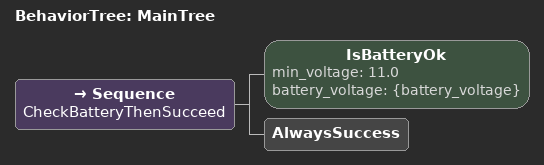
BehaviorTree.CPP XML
<?xml version="1.0" encoding="UTF-8"?>
<root BTCPP_format="4" main_tree_to_execute="MainTree">
  <BehaviorTree ID="MainTree">
    <Sequence name="CheckBatteryThenSucceed">
      <IsBatteryOk min_voltage="11.0" battery_voltage="{battery_voltage}"/>
      <AlwaysSuccess/>
    </Sequence>
  </BehaviorTree>
</root>
